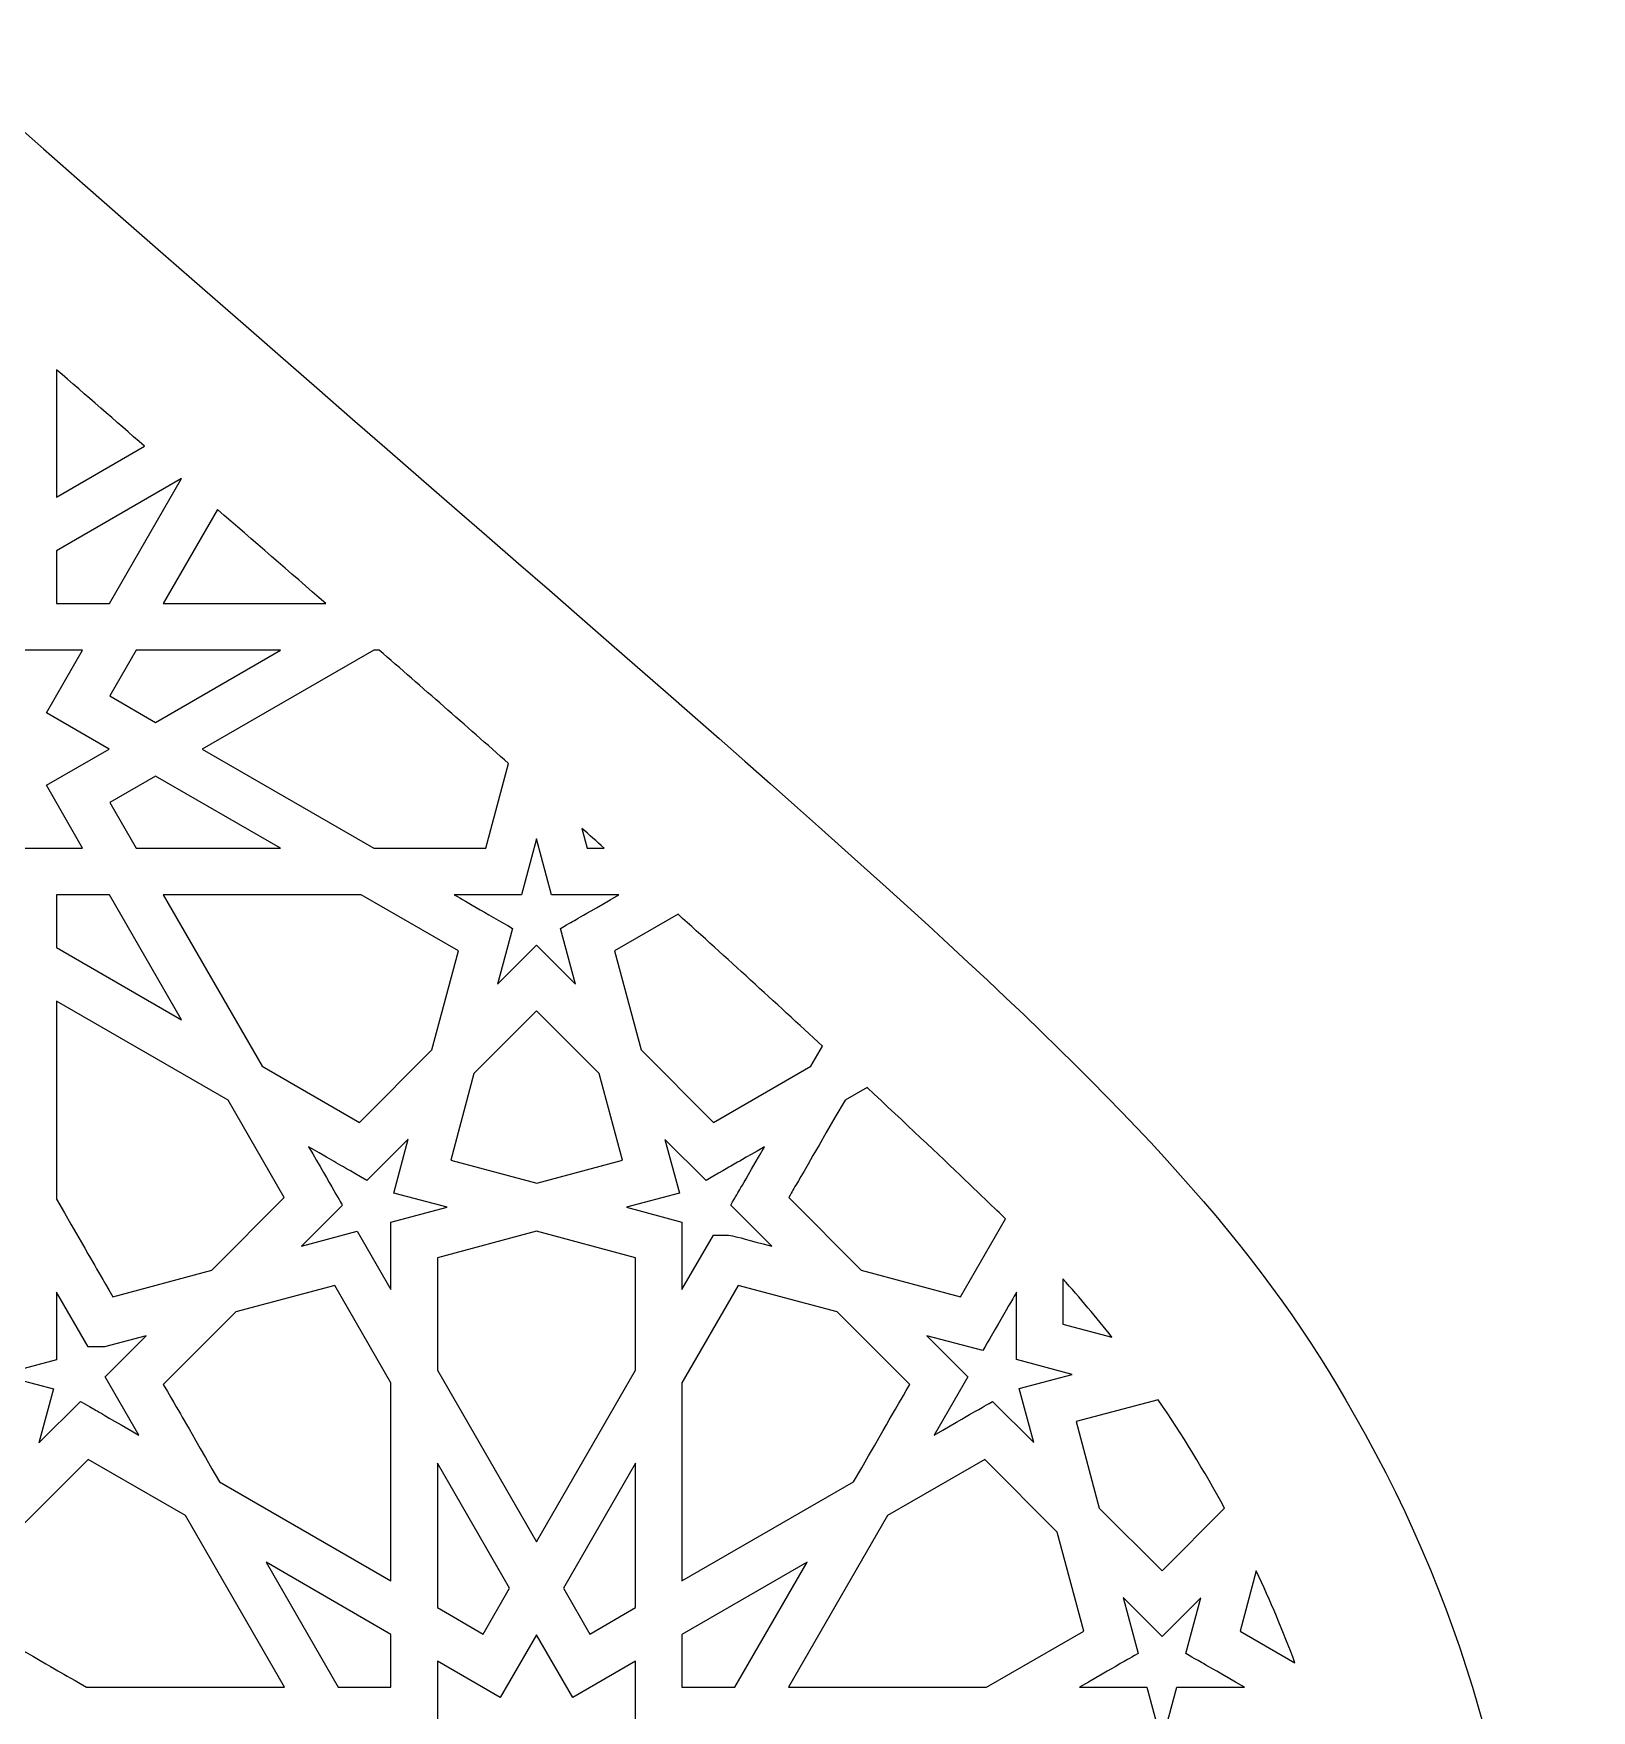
# Model space of a CAD drawing. Header units: millimetres. Extents: x -54 to 56, y -101 to 100.
# Drawn here: x 4.1 to 56, y 44.3 to 100.2 of the extents above; entities that cross this region are included whole.
import ezdxf

# ---------------------------------------------------------------- set-up
doc = ezdxf.new("R2010")
doc.units = ezdxf.units.MM
doc.header["$MEASUREMENT"] = 0
doc.layers.add('layer 1', color=7, linetype='Continuous')

msp = doc.modelspace()

# ---------------------------------------------------------------- linework, layer by layer
at = {"layer": 'layer 1', "color": 250}
for points, knots in [([(48.1386, 54.1623), (42.3711, 64.5167), (32.0929, 71.9141), (0.1217, 100.1639), (0.1217, 100.1639), (-12.0509, 89.1216), (-32.3955, 72.4154), (-38.3045, 66.5064), (-38.3045, 66.5064), (-48.153, 57.216), (-54.3278, 44.0535), (-54.3278, 28.0159), (-54.3278, 28.0159), (-54.144, -29.3356), (-54.2633, -80.8899), (-54.2633, -99.8357), (-54.2633, -99.8357), (-54.2633, -99.8357), (54.4481, -99.8357), (54.4481, -99.8357), (54.4481, -99.8357), (54.4481, -99.8357), (54.4424, -100.9781), (54.4424, 5.8646), (54.4424, 5.8646), (54.4424, 27.003), (56.0433, 40.3768), (48.1386, 54.1623)], [0, 0, 0, 0, 0.125, 0.125, 0.125, 0.125, 0.25, 0.25, 0.25, 0.25, 0.375, 0.375, 0.375, 0.375, 0.5, 0.5, 0.5, 0.5, 0.625, 0.625, 0.625, 0.625, 0.75, 0.75, 0.75, 0.75, 1, 1, 1, 1]), ([(4.9142, 88.9681), (5.8981, 88.1126), (6.8767, 87.2635), (7.8433, 86.4196), (7.8433, 86.4196), (7.8433, 86.4196), (4.9142, 84.7267), (4.9142, 84.7267), (4.9142, 84.7267), (4.9142, 84.7267), (4.9142, 88.9681), (4.9142, 88.9681)], [0, 0, 0, 0, 0.25, 0.25, 0.25, 0.25, 0.5, 0.5, 0.5, 0.5, 1, 1, 1, 1]), ([(4.9142, 82.9398), (4.9142, 82.9398), (9.0794, 85.3415), (9.0794, 85.3415), (9.0794, 85.3415), (9.0794, 85.3415), (6.6774, 81.1759), (6.6774, 81.1759), (6.6774, 81.1759), (6.6774, 81.1759), (4.9142, 81.1759), (4.9142, 81.1759), (4.9142, 81.1759), (4.9142, 81.1759), (4.9142, 82.9398), (4.9142, 82.9398)], [0, 0, 0, 0, 0.2, 0.2, 0.2, 0.2, 0.4, 0.4, 0.4, 0.4, 0.6, 0.6, 0.6, 0.6, 1, 1, 1, 1]), ([(13.8835, 81.1759), (13.8835, 81.1759), (8.4645, 81.1759), (8.4645, 81.1759), (8.4645, 81.1759), (8.4645, 81.1759), (10.2746, 84.3107), (10.2746, 84.3107), (10.2746, 84.3107), (11.4698, 83.2736), (12.6767, 82.2307), (13.8835, 81.1759)], [0, 0, 0, 0, 0.25, 0.25, 0.25, 0.25, 0.5, 0.5, 0.5, 0.5, 1, 1, 1, 1]), ([(-3.2353, 79.6294), (-3.2353, 79.6294), (-3.2353, 82.0434), (-3.2353, 82.0434), (-3.2353, 82.0434), (-3.2353, 82.0434), (-1.1377, 80.8366), (-1.1377, 80.8366), (-1.1377, 80.8366), (-1.1377, 80.8366), (0.0691, 82.9278), (0.0691, 82.9278), (0.0691, 82.9278), (0.0691, 82.9278), (1.276, 80.8366), (1.276, 80.8366), (1.276, 80.8366), (1.276, 80.8366), (3.3672, 82.0434), (3.3672, 82.0434), (3.3672, 82.0434), (3.3672, 82.0434), (3.3672, 79.6294), (3.3672, 79.6294), (3.3672, 79.6294), (3.3672, 79.6294), (5.7809, 79.6294), (5.7809, 79.6294), (5.7809, 79.6294), (5.7809, 79.6294), (4.5741, 77.5381), (4.5741, 77.5381), (4.5741, 77.5381), (4.5741, 77.5381), (6.6657, 76.3312), (6.6657, 76.3312), (6.6657, 76.3312), (6.6657, 76.3312), (4.5741, 75.1244), (4.5741, 75.1244), (4.5741, 75.1244), (4.5741, 75.1244), (5.7809, 73.0328), (5.7809, 73.0328), (5.7809, 73.0328), (5.7809, 73.0328), (3.3672, 73.0328), (3.3672, 73.0328), (3.3672, 73.0328), (3.3672, 73.0328), (3.3672, 70.6134), (3.3672, 70.6134), (3.3672, 70.6134), (3.3672, 70.6134), (1.276, 71.8259), (1.276, 71.8259), (1.276, 71.8259), (1.276, 71.8259), (0.0691, 69.7347), (0.0691, 69.7347), (0.0691, 69.7347), (0.0691, 69.7347), (-1.1377, 71.8203), (-1.1377, 71.8203), (-1.1377, 71.8203), (-1.1377, 71.8203), (-3.2353, 70.6134), (-3.2353, 70.6134), (-3.2353, 70.6134), (-3.2353, 70.6134), (-3.2353, 73.0328), (-3.2353, 73.0328), (-3.2353, 73.0328), (-3.2353, 73.0328), (-5.6491, 73.0328), (-5.6491, 73.0328), (-5.6491, 73.0328), (-5.6491, 73.0328), (-4.4422, 75.1244), (-4.4422, 75.1244), (-4.4422, 75.1244), (-4.4422, 75.1244), (-6.5335, 76.3312), (-6.5335, 76.3312), (-6.5335, 76.3312), (-6.5335, 76.3312), (-4.4422, 77.5381), (-4.4422, 77.5381), (-4.4422, 77.5381), (-4.4422, 77.5381), (-5.6491, 79.6294), (-5.6491, 79.6294), (-5.6491, 79.6294), (-5.6491, 79.6294), (-3.2353, 79.6294), (-3.2353, 79.6294)], [0, 0, 0, 0, 0.04, 0.04, 0.04, 0.04, 0.08, 0.08, 0.08, 0.08, 0.12, 0.12, 0.12, 0.12, 0.16, 0.16, 0.16, 0.16, 0.2, 0.2, 0.2, 0.2, 0.24, 0.24, 0.24, 0.24, 0.28, 0.28, 0.28, 0.28, 0.32, 0.32, 0.32, 0.32, 0.36, 0.36, 0.36, 0.36, 0.4, 0.4, 0.4, 0.4, 0.44, 0.44, 0.44, 0.44, 0.48, 0.48, 0.48, 0.48, 0.52, 0.52, 0.52, 0.52, 0.56, 0.56, 0.56, 0.56, 0.6, 0.6, 0.6, 0.6, 0.64, 0.64, 0.64, 0.64, 0.68, 0.68, 0.68, 0.68, 0.72, 0.72, 0.72, 0.72, 0.76, 0.76, 0.76, 0.76, 0.8, 0.8, 0.8, 0.8, 0.84, 0.84, 0.84, 0.84, 0.88, 0.88, 0.88, 0.88, 0.92, 0.92, 0.92, 0.92, 1, 1, 1, 1]), ([(6.6894, 78.1064), (6.6894, 78.1064), (7.5681, 79.6294), (7.5681, 79.6294), (7.5681, 79.6294), (7.5681, 79.6294), (12.3779, 79.6294), (12.3779, 79.6294), (12.3779, 79.6294), (12.3779, 79.6294), (8.2123, 77.2217), (8.2123, 77.2217), (8.2123, 77.2217), (8.2123, 77.2217), (6.6894, 78.1064), (6.6894, 78.1064)], [0, 0, 0, 0, 0.2, 0.2, 0.2, 0.2, 0.4, 0.4, 0.4, 0.4, 0.6, 0.6, 0.6, 0.6, 1, 1, 1, 1]), ([(15.477, 79.6294), (15.477, 79.6294), (15.6587, 79.6294), (15.6587, 79.6294), (15.6587, 79.6294), (17.0942, 78.3816), (18.5353, 77.1222), (19.9704, 75.8508), (19.9704, 75.8508), (19.9704, 75.8508), (19.2147, 73.0328), (19.2147, 73.0328), (19.2147, 73.0328), (19.2147, 73.0328), (15.477, 73.0328), (15.477, 73.0328), (15.477, 73.0328), (15.477, 73.0328), (9.7592, 76.3312), (9.7592, 76.3312), (9.7592, 76.3312), (9.7592, 76.3312), (15.477, 79.6294), (15.477, 79.6294)], [0, 0, 0, 0, 0.1428571, 0.1428571, 0.1428571, 0.1428571, 0.2857143, 0.2857143, 0.2857143, 0.2857143, 0.4285714, 0.4285714, 0.4285714, 0.4285714, 0.5714286, 0.5714286, 0.5714286, 0.5714286, 0.7142857, 0.7142857, 0.7142857, 0.7142857, 1, 1, 1, 1]), ([(8.2123, 75.4348), (8.2123, 75.4348), (12.3779, 73.0328), (12.3779, 73.0328), (12.3779, 73.0328), (12.3779, 73.0328), (7.5681, 73.0328), (7.5681, 73.0328), (7.5681, 73.0328), (7.5681, 73.0328), (6.6894, 74.5561), (6.6894, 74.5561), (6.6894, 74.5561), (6.6894, 74.5561), (8.2123, 75.4348), (8.2123, 75.4348)], [0, 0, 0, 0, 0.2, 0.2, 0.2, 0.2, 0.4, 0.4, 0.4, 0.4, 0.6, 0.6, 0.6, 0.6, 1, 1, 1, 1]), ([(20.9021, 73.3376), (20.9021, 73.3376), (21.4002, 71.4802), (21.4002, 71.4802), (21.4002, 71.4802), (21.4002, 71.4802), (23.6439, 71.4802), (23.6439, 71.4802), (23.6439, 71.4802), (21.9646, 70.5097), (22.3604, 70.7372), (21.6986, 70.3612), (21.6986, 70.3612), (21.6986, 70.3612), (22.1968, 68.5042), (22.1968, 68.5042), (22.1968, 68.5042), (22.1968, 68.5042), (20.9021, 69.7989), (20.9021, 69.7989), (20.9021, 69.7989), (20.9021, 69.7989), (19.6074, 68.4985), (19.6074, 68.4985), (19.6074, 68.4985), (19.6074, 68.4985), (20.1051, 70.3612), (20.1051, 70.3612), (20.1051, 70.3612), (19.2401, 70.853), (18.3765, 71.3571), (18.1603, 71.4802), (18.1603, 71.4802), (18.1603, 71.4802), (20.4039, 71.4802), (20.4039, 71.4802), (20.4039, 71.4802), (20.4039, 71.4802), (20.9021, 73.3376), (20.9021, 73.3376)], [0, 0, 0, 0, 0.0909091, 0.0909091, 0.0909091, 0.0909091, 0.1818182, 0.1818182, 0.1818182, 0.1818182, 0.2727273, 0.2727273, 0.2727273, 0.2727273, 0.3636364, 0.3636364, 0.3636364, 0.3636364, 0.4545455, 0.4545455, 0.4545455, 0.4545455, 0.5454545, 0.5454545, 0.5454545, 0.5454545, 0.6363636, 0.6363636, 0.6363636, 0.6363636, 0.7272727, 0.7272727, 0.7272727, 0.7272727, 0.8181818, 0.8181818, 0.8181818, 0.8181818, 1, 1, 1, 1]), ([(23.1517, 73.0328), (23.1517, 73.0328), (22.5894, 73.0328), (22.5894, 73.0328), (22.5894, 73.0328), (22.5894, 73.0328), (22.4137, 73.6889), (22.4137, 73.6889), (22.4137, 73.6889), (22.6596, 73.4723), (22.9058, 73.2557), (23.1517, 73.0328)], [0, 0, 0, 0, 0.25, 0.25, 0.25, 0.25, 0.5, 0.5, 0.5, 0.5, 1, 1, 1, 1]), ([(9.0794, 67.315), (9.0794, 67.315), (4.9142, 69.7227), (4.9142, 69.7227), (4.9142, 69.7227), (4.9142, 69.7227), (4.9142, 71.4802), (4.9142, 71.4802), (4.9142, 71.4802), (4.9142, 71.4802), (6.6774, 71.4802), (6.6774, 71.4802), (6.6774, 71.4802), (6.6774, 71.4802), (9.0794, 67.315), (9.0794, 67.315)], [0, 0, 0, 0, 0.2, 0.2, 0.2, 0.2, 0.4, 0.4, 0.4, 0.4, 0.6, 0.6, 0.6, 0.6, 1, 1, 1, 1]), ([(17.4163, 66.3131), (17.4163, 66.3131), (15.0026, 63.8994), (15.0026, 63.8994), (15.0026, 63.8994), (15.0026, 63.8994), (11.7626, 65.7684), (11.7626, 65.7684), (11.7626, 65.7684), (11.7626, 65.7684), (8.4645, 71.4802), (8.4645, 71.4802), (8.4645, 71.4802), (8.4645, 71.4802), (15.0611, 71.4802), (15.0611, 71.4802), (15.0611, 71.4802), (15.0611, 71.4802), (18.301, 69.6115), (18.301, 69.6115), (18.301, 69.6115), (18.301, 69.6115), (17.4163, 66.3131), (17.4163, 66.3131)], [0, 0, 0, 0, 0.1428571, 0.1428571, 0.1428571, 0.1428571, 0.2857143, 0.2857143, 0.2857143, 0.2857143, 0.4285714, 0.4285714, 0.4285714, 0.4285714, 0.5714286, 0.5714286, 0.5714286, 0.5714286, 0.7142857, 0.7142857, 0.7142857, 0.7142857, 1, 1, 1, 1]), ([(25.618, 70.83), (27.2351, 69.3713), (28.8403, 67.9066), (30.4281, 66.4362), (30.4281, 66.4362), (30.4281, 66.4362), (30.0415, 65.7684), (30.0415, 65.7684), (30.0415, 65.7684), (30.0415, 65.7684), (26.8016, 63.8994), (26.8016, 63.8994), (26.8016, 63.8994), (26.8016, 63.8994), (24.3879, 66.3131), (24.3879, 66.3131), (24.3879, 66.3131), (24.3879, 66.3131), (23.5034, 69.6115), (23.5034, 69.6115), (23.5034, 69.6115), (23.5034, 69.6115), (25.618, 70.83), (25.618, 70.83)], [0, 0, 0, 0, 0.1428571, 0.1428571, 0.1428571, 0.1428571, 0.2857143, 0.2857143, 0.2857143, 0.2857143, 0.4285714, 0.4285714, 0.4285714, 0.4285714, 0.5714286, 0.5714286, 0.5714286, 0.5714286, 0.7142857, 0.7142857, 0.7142857, 0.7142857, 1, 1, 1, 1]), ([(10.626, 64.6374), (10.626, 64.6374), (12.501, 61.3978), (12.501, 61.3978), (12.501, 61.3978), (12.501, 61.3978), (10.0813, 58.9785), (10.0813, 58.9785), (10.0813, 58.9785), (10.0813, 58.9785), (6.7828, 58.0933), (6.7828, 58.0933), (6.7828, 58.0933), (6.0155, 59.4233), (6.4082, 58.7439), (4.9142, 61.3392), (4.9142, 61.3392), (4.9142, 61.3392), (4.9142, 67.9358), (4.9142, 67.9358), (4.9142, 67.9358), (4.9142, 67.9358), (10.626, 64.6374), (10.626, 64.6374)], [0, 0, 0, 0, 0.1428571, 0.1428571, 0.1428571, 0.1428571, 0.2857143, 0.2857143, 0.2857143, 0.2857143, 0.4285714, 0.4285714, 0.4285714, 0.4285714, 0.5714286, 0.5714286, 0.5714286, 0.5714286, 0.7142857, 0.7142857, 0.7142857, 0.7142857, 1, 1, 1, 1]), ([(20.9137, 61.8779), (20.9137, 61.8779), (18.0432, 62.6399), (18.0432, 62.6399), (18.0432, 62.6399), (18.0432, 62.6399), (18.8164, 65.5221), (18.8164, 65.5221), (18.8164, 65.5221), (18.8164, 65.5221), (20.9021, 67.6081), (20.9021, 67.6081), (20.9021, 67.6081), (20.9021, 67.6081), (22.9877, 65.5221), (22.9877, 65.5221), (22.9877, 65.5221), (22.9877, 65.5221), (23.761, 62.6399), (23.761, 62.6399), (23.761, 62.6399), (23.761, 62.6399), (20.9137, 61.8779), (20.9137, 61.8779)], [0, 0, 0, 0, 0.1428571, 0.1428571, 0.1428571, 0.1428571, 0.2857143, 0.2857143, 0.2857143, 0.2857143, 0.4285714, 0.4285714, 0.4285714, 0.4285714, 0.5714286, 0.5714286, 0.5714286, 0.5714286, 0.7142857, 0.7142857, 0.7142857, 0.7142857, 1, 1, 1, 1]), ([(31.1781, 64.6374), (31.1781, 64.6374), (31.9105, 65.0593), (31.9105, 65.0593), (31.9105, 65.0593), (34.4339, 62.7147), (36.5209, 60.6891), (36.5209, 60.6891), (36.5209, 60.6891), (36.5209, 60.6891), (35.0213, 58.0933), (35.0213, 58.0933), (35.0213, 58.0933), (35.0213, 58.0933), (31.7168, 58.9785), (31.7168, 58.9785), (31.7168, 58.9785), (31.7168, 58.9785), (29.3031, 61.3978), (29.3031, 61.3978), (29.3031, 61.3978), (29.5843, 61.8843), (29.2505, 61.304), (31.1781, 64.6374)], [0, 0, 0, 0, 0.1428571, 0.1428571, 0.1428571, 0.1428571, 0.2857143, 0.2857143, 0.2857143, 0.2857143, 0.4285714, 0.4285714, 0.4285714, 0.4285714, 0.5714286, 0.5714286, 0.5714286, 0.5714286, 0.7142857, 0.7142857, 0.7142857, 0.7142857, 1, 1, 1, 1]), ([(13.3092, 63.0851), (14.4342, 62.4346), (13.989, 62.6925), (15.2544, 61.9601), (15.2544, 61.9601), (15.2544, 61.9601), (16.631, 63.337), (16.631, 63.337), (16.631, 63.337), (16.631, 63.337), (16.1509, 61.5442), (16.1509, 61.5442), (16.1509, 61.5442), (16.1509, 61.5442), (17.92, 61.0754), (17.92, 61.0754), (17.92, 61.0754), (17.92, 61.0754), (16.051, 60.5716), (16.051, 60.5716), (16.051, 60.5716), (16.051, 60.5716), (16.051, 58.3279), (16.051, 58.3279), (16.051, 58.3279), (16.051, 58.3279), (14.9324, 60.2732), (14.9324, 60.2732), (14.9324, 60.2732), (14.9324, 60.2732), (13.069, 59.775), (13.069, 59.775), (13.069, 59.775), (13.069, 59.775), (14.4342, 61.1399), (14.4342, 61.1399), (14.4342, 61.1399), (14.4342, 61.1399), (14.0621, 61.7862), (13.3092, 63.0851)], [0, 0, 0, 0, 0.0909091, 0.0909091, 0.0909091, 0.0909091, 0.1818182, 0.1818182, 0.1818182, 0.1818182, 0.2727273, 0.2727273, 0.2727273, 0.2727273, 0.3636364, 0.3636364, 0.3636364, 0.3636364, 0.4545455, 0.4545455, 0.4545455, 0.4545455, 0.5454545, 0.5454545, 0.5454545, 0.5454545, 0.6363636, 0.6363636, 0.6363636, 0.6363636, 0.7272727, 0.7272727, 0.7272727, 0.7272727, 0.8181818, 0.8181818, 0.8181818, 0.8181818, 1, 1, 1, 1]), ([(25.1788, 63.331), (25.1788, 63.331), (26.5497, 61.9601), (26.5497, 61.9601), (26.5497, 61.9601), (27.9036, 62.7535), (27.0372, 62.2441), (28.4949, 63.0851), (28.4949, 63.0851), (27.5244, 61.4059), (27.7537, 61.8024), (27.3699, 61.1399), (27.3699, 61.1399), (27.3699, 61.1399), (28.7348, 59.775), (28.7348, 59.775), (28.7348, 59.775), (27.1237, 60.2026), (27.5106, 60.144), (26.7959, 60.144), (26.7959, 60.144), (26.7959, 60.144), (25.7471, 58.3279), (25.7471, 58.3279), (25.7471, 58.3279), (25.7471, 58.3279), (25.7471, 60.5776), (25.7471, 60.5776), (25.7471, 60.5776), (25.7471, 60.5776), (23.8957, 61.0697), (23.8957, 61.0697), (23.8957, 61.0697), (23.8957, 61.0697), (25.6593, 61.5442), (25.6593, 61.5442), (25.6593, 61.5442), (25.6593, 61.5442), (25.1788, 63.331), (25.1788, 63.331)], [0, 0, 0, 0, 0.0909091, 0.0909091, 0.0909091, 0.0909091, 0.1818182, 0.1818182, 0.1818182, 0.1818182, 0.2727273, 0.2727273, 0.2727273, 0.2727273, 0.3636364, 0.3636364, 0.3636364, 0.3636364, 0.4545455, 0.4545455, 0.4545455, 0.4545455, 0.5454545, 0.5454545, 0.5454545, 0.5454545, 0.6363636, 0.6363636, 0.6363636, 0.6363636, 0.7272727, 0.7272727, 0.7272727, 0.7272727, 0.8181818, 0.8181818, 0.8181818, 0.8181818, 1, 1, 1, 1]), ([(24.2005, 59.388), (24.2005, 59.388), (24.2005, 55.6447), (24.2005, 55.6447), (24.2005, 55.6447), (24.2005, 55.6447), (20.9021, 49.9329), (20.9021, 49.9329), (20.9021, 49.9329), (20.9021, 49.9329), (17.6036, 55.6447), (17.6036, 55.6447), (17.6036, 55.6447), (17.6036, 55.6447), (17.6036, 59.388), (17.6036, 59.388), (17.6036, 59.388), (17.6036, 59.388), (20.9021, 60.2732), (20.9021, 60.2732), (20.9021, 60.2732), (20.9021, 60.2732), (24.2005, 59.388), (24.2005, 59.388)], [0, 0, 0, 0, 0.1428571, 0.1428571, 0.1428571, 0.1428571, 0.2857143, 0.2857143, 0.2857143, 0.2857143, 0.4285714, 0.4285714, 0.4285714, 0.4285714, 0.5714286, 0.5714286, 0.5714286, 0.5714286, 0.7142857, 0.7142857, 0.7142857, 0.7142857, 1, 1, 1, 1]), ([(38.4369, 58.6853), (39.0049, 58.0524), (39.5499, 57.4022), (40.0713, 56.7401), (40.0713, 56.7401), (40.0713, 56.7401), (38.4369, 57.1796), (38.4369, 57.1796), (38.4369, 57.1796), (38.4369, 57.1796), (38.4369, 58.6853), (38.4369, 58.6853)], [0, 0, 0, 0, 0.25, 0.25, 0.25, 0.25, 0.5, 0.5, 0.5, 0.5, 1, 1, 1, 1]), ([(5.9626, 56.418), (5.9626, 56.418), (6.5133, 56.418), (6.5133, 56.418), (6.5133, 56.418), (6.5133, 56.418), (7.9018, 56.793), (7.9018, 56.793), (7.9018, 56.793), (7.9018, 56.793), (6.537, 55.4281), (6.537, 55.4281), (6.537, 55.4281), (6.537, 55.4281), (7.656, 53.4769), (7.656, 53.4769), (7.656, 53.4769), (5.7802, 54.5663), (6.4717, 54.1694), (5.7107, 54.6019), (5.7107, 54.6019), (5.7107, 54.6019), (4.3282, 53.225), (4.3282, 53.225), (4.3282, 53.225), (4.3282, 53.225), (4.8147, 55.0238), (4.8147, 55.0238), (4.8147, 55.0238), (4.8147, 55.0238), (3.0512, 55.4923), (3.0512, 55.4923), (3.0512, 55.4923), (3.0512, 55.4923), (4.9142, 55.9904), (4.9142, 55.9904), (4.9142, 55.9904), (4.9142, 55.9904), (4.9142, 58.2401), (4.9142, 58.2401), (4.9142, 58.2401), (4.9142, 58.2401), (5.9626, 56.418), (5.9626, 56.418)], [0, 0, 0, 0, 0.0833333, 0.0833333, 0.0833333, 0.0833333, 0.1666667, 0.1666667, 0.1666667, 0.1666667, 0.25, 0.25, 0.25, 0.25, 0.3333333, 0.3333333, 0.3333333, 0.3333333, 0.4166667, 0.4166667, 0.4166667, 0.4166667, 0.5, 0.5, 0.5, 0.5, 0.5833333, 0.5833333, 0.5833333, 0.5833333, 0.6666667, 0.6666667, 0.6666667, 0.6666667, 0.75, 0.75, 0.75, 0.75, 0.8333333, 0.8333333, 0.8333333, 0.8333333, 1, 1, 1, 1]), ([(14.1824, 58.4687), (14.1824, 58.4687), (16.051, 55.2284), (16.051, 55.2284), (16.051, 55.2284), (16.051, 55.2284), (16.051, 48.6318), (16.051, 48.6318), (16.051, 48.6318), (16.051, 48.6318), (10.3392, 51.9303), (10.3392, 51.9303), (10.3392, 51.9303), (8.8921, 54.4379), (9.2844, 53.7641), (8.4702, 55.1702), (8.4702, 55.1702), (8.4702, 55.1702), (10.8839, 57.5836), (10.8839, 57.5836), (10.8839, 57.5836), (10.8839, 57.5836), (14.1824, 58.4687), (14.1824, 58.4687)], [0, 0, 0, 0, 0.1428571, 0.1428571, 0.1428571, 0.1428571, 0.2857143, 0.2857143, 0.2857143, 0.2857143, 0.4285714, 0.4285714, 0.4285714, 0.4285714, 0.5714286, 0.5714286, 0.5714286, 0.5714286, 0.7142857, 0.7142857, 0.7142857, 0.7142857, 1, 1, 1, 1]), ([(31.4649, 51.9303), (31.4649, 51.9303), (25.7471, 48.6318), (25.7471, 48.6318), (25.7471, 48.6318), (25.7471, 48.6318), (25.7471, 55.2284), (25.7471, 55.2284), (25.7471, 55.2284), (25.7471, 55.2284), (27.6161, 58.4687), (27.6161, 58.4687), (27.6161, 58.4687), (27.6161, 58.4687), (30.9202, 57.5836), (30.9202, 57.5836), (30.9202, 57.5836), (30.9202, 57.5836), (33.334, 55.1702), (33.334, 55.1702), (33.334, 55.1702), (32.6601, 54.0043), (33.0175, 54.6195), (31.4649, 51.9303)], [0, 0, 0, 0, 0.1428571, 0.1428571, 0.1428571, 0.1428571, 0.2857143, 0.2857143, 0.2857143, 0.2857143, 0.4285714, 0.4285714, 0.4285714, 0.4285714, 0.5714286, 0.5714286, 0.5714286, 0.5714286, 0.7142857, 0.7142857, 0.7142857, 0.7142857, 1, 1, 1, 1]), ([(36.89, 58.2401), (36.89, 58.2401), (36.89, 55.9961), (36.89, 55.9961), (36.89, 55.9961), (36.89, 55.9961), (38.7413, 55.4983), (38.7413, 55.4983), (38.7413, 55.4983), (38.7413, 55.4983), (36.9838, 55.0295), (36.9838, 55.0295), (36.9838, 55.0295), (36.9838, 55.0295), (37.4643, 53.231), (37.4643, 53.231), (37.4643, 53.231), (37.4643, 53.231), (36.0934, 54.6019), (36.0934, 54.6019), (36.0934, 54.6019), (35.4333, 54.2269), (35.8284, 54.453), (34.1425, 53.4829), (34.1425, 53.4829), (34.1425, 53.4829), (35.2672, 55.4281), (35.2672, 55.4281), (35.2672, 55.4281), (35.2672, 55.4281), (33.9023, 56.793), (33.9023, 56.793), (33.9023, 56.793), (33.9023, 56.793), (35.7653, 56.2949), (35.7653, 56.2949), (35.7653, 56.2949), (36.1174, 56.8953), (36.89, 58.2401), (36.89, 58.2401)], [0, 0, 0, 0, 0.0909091, 0.0909091, 0.0909091, 0.0909091, 0.1818182, 0.1818182, 0.1818182, 0.1818182, 0.2727273, 0.2727273, 0.2727273, 0.2727273, 0.3636364, 0.3636364, 0.3636364, 0.3636364, 0.4545455, 0.4545455, 0.4545455, 0.4545455, 0.5454545, 0.5454545, 0.5454545, 0.5454545, 0.6363636, 0.6363636, 0.6363636, 0.6363636, 0.7272727, 0.7272727, 0.7272727, 0.7272727, 0.8181818, 0.8181818, 0.8181818, 0.8181818, 1, 1, 1, 1]), ([(41.6062, 54.6605), (42.4088, 53.4945), (43.1472, 52.2937), (43.8206, 51.0459), (43.8206, 51.0459), (43.8206, 51.0459), (41.741, 48.9599), (41.741, 48.9599), (41.741, 48.9599), (41.741, 48.9599), (39.6494, 51.0515), (39.6494, 51.0515), (39.6494, 51.0515), (39.6494, 51.0515), (38.8821, 53.9337), (38.8821, 53.9337), (38.8821, 53.9337), (38.8821, 53.9337), (41.6062, 54.6605), (41.6062, 54.6605)], [0, 0, 0, 0, 0.1666667, 0.1666667, 0.1666667, 0.1666667, 0.3333333, 0.3333333, 0.3333333, 0.3333333, 0.5, 0.5, 0.5, 0.5, 0.6666667, 0.6666667, 0.6666667, 0.6666667, 1, 1, 1, 1]), ([(9.2085, 50.7993), (9.2085, 50.7993), (12.5067, 45.0875), (12.5067, 45.0875), (12.5067, 45.0875), (12.5067, 45.0875), (5.9101, 45.0875), (5.9101, 45.0875), (5.9101, 45.0875), (4.6799, 45.7906), (5.371, 45.3923), (2.6702, 46.9565), (2.6702, 46.9565), (2.6702, 46.9565), (3.5489, 50.2546), (3.5489, 50.2546), (3.5489, 50.2546), (3.5489, 50.2546), (5.9626, 52.6687), (5.9626, 52.6687), (5.9626, 52.6687), (5.9626, 52.6687), (9.2085, 50.7993), (9.2085, 50.7993)], [0, 0, 0, 0, 0.1428571, 0.1428571, 0.1428571, 0.1428571, 0.2857143, 0.2857143, 0.2857143, 0.2857143, 0.4285714, 0.4285714, 0.4285714, 0.4285714, 0.5714286, 0.5714286, 0.5714286, 0.5714286, 0.7142857, 0.7142857, 0.7142857, 0.7142857, 1, 1, 1, 1]), ([(19.1269, 46.857), (19.1269, 46.857), (17.6036, 47.7414), (17.6036, 47.7414), (17.6036, 47.7414), (17.6036, 47.7414), (17.6036, 52.5512), (17.6036, 52.5512), (17.6036, 52.5512), (17.6036, 52.5512), (20.0057, 48.386), (20.0057, 48.386), (20.0057, 48.386), (20.0057, 48.386), (19.1269, 46.857), (19.1269, 46.857)], [0, 0, 0, 0, 0.2, 0.2, 0.2, 0.2, 0.4, 0.4, 0.4, 0.4, 0.6, 0.6, 0.6, 0.6, 1, 1, 1, 1]), ([(21.7985, 48.386), (21.7985, 48.386), (24.2005, 52.5456), (24.2005, 52.5456), (24.2005, 52.5456), (24.2005, 52.5456), (24.2005, 47.7414), (24.2005, 47.7414), (24.2005, 47.7414), (24.2005, 47.7414), (22.6772, 46.857), (22.6772, 46.857), (22.6772, 46.857), (22.6772, 46.857), (21.7985, 48.386), (21.7985, 48.386)], [0, 0, 0, 0, 0.2, 0.2, 0.2, 0.2, 0.4, 0.4, 0.4, 0.4, 0.6, 0.6, 0.6, 0.6, 1, 1, 1, 1]), ([(35.8941, 45.0875), (35.8941, 45.0875), (29.2975, 45.0875), (29.2975, 45.0875), (29.2975, 45.0875), (29.2975, 45.0875), (32.5959, 50.7993), (32.5959, 50.7993), (32.5959, 50.7993), (32.5959, 50.7993), (35.8355, 52.6687), (35.8355, 52.6687), (35.8355, 52.6687), (35.8355, 52.6687), (38.2492, 50.2546), (38.2492, 50.2546), (38.2492, 50.2546), (38.2492, 50.2546), (39.134, 46.9565), (39.134, 46.9565), (39.134, 46.9565), (39.134, 46.9565), (35.8941, 45.0875), (35.8941, 45.0875)], [0, 0, 0, 0, 0.1428571, 0.1428571, 0.1428571, 0.1428571, 0.2857143, 0.2857143, 0.2857143, 0.2857143, 0.4285714, 0.4285714, 0.4285714, 0.4285714, 0.5714286, 0.5714286, 0.5714286, 0.5714286, 0.7142857, 0.7142857, 0.7142857, 0.7142857, 1, 1, 1, 1]), ([(11.8914, 49.2471), (11.8914, 49.2471), (16.051, 46.845), (16.051, 46.845), (16.051, 46.845), (16.051, 46.845), (16.051, 45.0875), (16.051, 45.0875), (16.051, 45.0875), (16.051, 45.0875), (14.2935, 45.0875), (14.2935, 45.0875), (14.2935, 45.0875), (14.2935, 45.0875), (11.8914, 49.2471), (11.8914, 49.2471)], [0, 0, 0, 0, 0.2, 0.2, 0.2, 0.2, 0.4, 0.4, 0.4, 0.4, 0.6, 0.6, 0.6, 0.6, 1, 1, 1, 1]), ([(27.5106, 45.0875), (27.5106, 45.0875), (25.7471, 45.0875), (25.7471, 45.0875), (25.7471, 45.0875), (25.7471, 45.0875), (25.7471, 46.845), (25.7471, 46.845), (25.7471, 46.845), (25.7471, 46.845), (29.9124, 49.2531), (29.9124, 49.2531), (29.9124, 49.2531), (29.9124, 49.2531), (27.5106, 45.0875), (27.5106, 45.0875)], [0, 0, 0, 0, 0.2, 0.2, 0.2, 0.2, 0.4, 0.4, 0.4, 0.4, 0.6, 0.6, 0.6, 0.6, 1, 1, 1, 1]), ([(44.8754, 48.9599), (45.3439, 47.964), (45.7775, 46.9449), (46.1641, 45.9017), (46.1641, 45.9017), (46.1641, 45.9017), (44.3364, 46.9565), (44.3364, 46.9565), (44.3364, 46.9565), (44.3364, 46.9565), (44.8754, 48.9599), (44.8754, 48.9599)], [0, 0, 0, 0, 0.25, 0.25, 0.25, 0.25, 0.5, 0.5, 0.5, 0.5, 1, 1, 1, 1]), ([(40.4403, 48.0695), (40.4403, 48.0695), (41.741, 46.7748), (41.741, 46.7748), (41.741, 46.7748), (41.741, 46.7748), (43.0297, 48.0635), (43.0297, 48.0635), (43.0297, 48.0635), (43.0297, 48.0635), (42.5319, 46.2065), (42.5319, 46.2065), (42.5319, 46.2065), (43.192, 45.8315), (42.7969, 46.0576), (44.4828, 45.0875), (44.4828, 45.0875), (44.4828, 45.0875), (42.2331, 45.0875), (42.2331, 45.0875), (42.2331, 45.0875), (42.2331, 45.0875), (41.7354, 43.2301), (41.7354, 43.2301), (41.7354, 43.2301), (41.7354, 43.2301), (41.2372, 45.0875), (41.2372, 45.0875), (41.2372, 45.0875), (41.2372, 45.0875), (38.9932, 45.0875), (38.9932, 45.0875), (38.9932, 45.0875), (40.6728, 46.058), (40.2766, 45.8304), (40.9384, 46.2065), (40.9384, 46.2065), (40.9384, 46.2065), (40.4403, 48.0695), (40.4403, 48.0695)], [0, 0, 0, 0, 0.0909091, 0.0909091, 0.0909091, 0.0909091, 0.1818182, 0.1818182, 0.1818182, 0.1818182, 0.2727273, 0.2727273, 0.2727273, 0.2727273, 0.3636364, 0.3636364, 0.3636364, 0.3636364, 0.4545455, 0.4545455, 0.4545455, 0.4545455, 0.5454545, 0.5454545, 0.5454545, 0.5454545, 0.6363636, 0.6363636, 0.6363636, 0.6363636, 0.7272727, 0.7272727, 0.7272727, 0.7272727, 0.8181818, 0.8181818, 0.8181818, 0.8181818, 1, 1, 1, 1]), ([(22.1089, 44.7418), (22.1089, 44.7418), (24.2005, 45.9486), (24.2005, 45.9486), (24.2005, 45.9486), (24.2005, 45.9486), (24.2005, 43.5349), (24.2005, 43.5349), (24.2005, 43.5349), (24.2005, 43.5349), (26.6142, 43.5349), (26.6142, 43.5349), (26.6142, 43.5349), (26.6142, 43.5349), (25.4074, 41.4436), (25.4074, 41.4436), (25.4074, 41.4436), (25.4074, 41.4436), (27.4987, 40.2368), (27.4987, 40.2368), (27.4987, 40.2368), (27.4987, 40.2368), (25.4074, 39.0296), (25.4074, 39.0296), (25.4074, 39.0296), (25.4074, 39.0296), (26.6142, 36.9383), (26.6142, 36.9383), (26.6142, 36.9383), (26.6142, 36.9383), (24.2005, 36.9383), (24.2005, 36.9383), (24.2005, 36.9383), (24.2005, 36.9383), (24.2005, 34.5246), (24.2005, 34.5246), (24.2005, 34.5246), (24.2005, 34.5246), (22.1089, 35.7315), (22.1089, 35.7315), (22.1089, 35.7315), (22.1089, 35.7315), (20.9021, 33.6398), (20.9021, 33.6398), (20.9021, 33.6398), (20.9021, 33.6398), (19.6952, 35.7315), (19.6952, 35.7315), (19.6952, 35.7315), (19.6952, 35.7315), (17.6036, 34.5246), (17.6036, 34.5246), (17.6036, 34.5246), (17.6036, 34.5246), (17.6036, 36.9383), (17.6036, 36.9383), (17.6036, 36.9383), (17.6036, 36.9383), (15.1899, 36.9383), (15.1899, 36.9383), (15.1899, 36.9383), (15.1899, 36.9383), (16.3967, 39.0296), (16.3967, 39.0296), (16.3967, 39.0296), (16.3967, 39.0296), (14.3055, 40.2368), (14.3055, 40.2368), (14.3055, 40.2368), (14.3055, 40.2368), (16.3967, 41.4436), (16.3967, 41.4436), (16.3967, 41.4436), (16.3967, 41.4436), (15.1899, 43.5349), (15.1899, 43.5349), (15.1899, 43.5349), (15.1899, 43.5349), (17.6036, 43.5349), (17.6036, 43.5349), (17.6036, 43.5349), (17.6036, 43.5349), (17.6036, 45.9486), (17.6036, 45.9486), (17.6036, 45.9486), (17.6036, 45.9486), (19.6952, 44.7418), (19.6952, 44.7418), (19.6952, 44.7418), (19.6952, 44.7418), (20.9021, 46.8334), (20.9021, 46.8334), (20.9021, 46.8334), (20.9021, 46.8334), (22.1089, 44.7418), (22.1089, 44.7418)], [0, 0, 0, 0, 0.04, 0.04, 0.04, 0.04, 0.08, 0.08, 0.08, 0.08, 0.12, 0.12, 0.12, 0.12, 0.16, 0.16, 0.16, 0.16, 0.2, 0.2, 0.2, 0.2, 0.24, 0.24, 0.24, 0.24, 0.28, 0.28, 0.28, 0.28, 0.32, 0.32, 0.32, 0.32, 0.36, 0.36, 0.36, 0.36, 0.4, 0.4, 0.4, 0.4, 0.44, 0.44, 0.44, 0.44, 0.48, 0.48, 0.48, 0.48, 0.52, 0.52, 0.52, 0.52, 0.56, 0.56, 0.56, 0.56, 0.6, 0.6, 0.6, 0.6, 0.64, 0.64, 0.64, 0.64, 0.68, 0.68, 0.68, 0.68, 0.72, 0.72, 0.72, 0.72, 0.76, 0.76, 0.76, 0.76, 0.8, 0.8, 0.8, 0.8, 0.84, 0.84, 0.84, 0.84, 0.88, 0.88, 0.88, 0.88, 0.92, 0.92, 0.92, 0.92, 1, 1, 1, 1])]:
    msp.add_open_spline(points, degree=3, knots=knots, dxfattribs=at)

doc.saveas('drawing.dxf')
